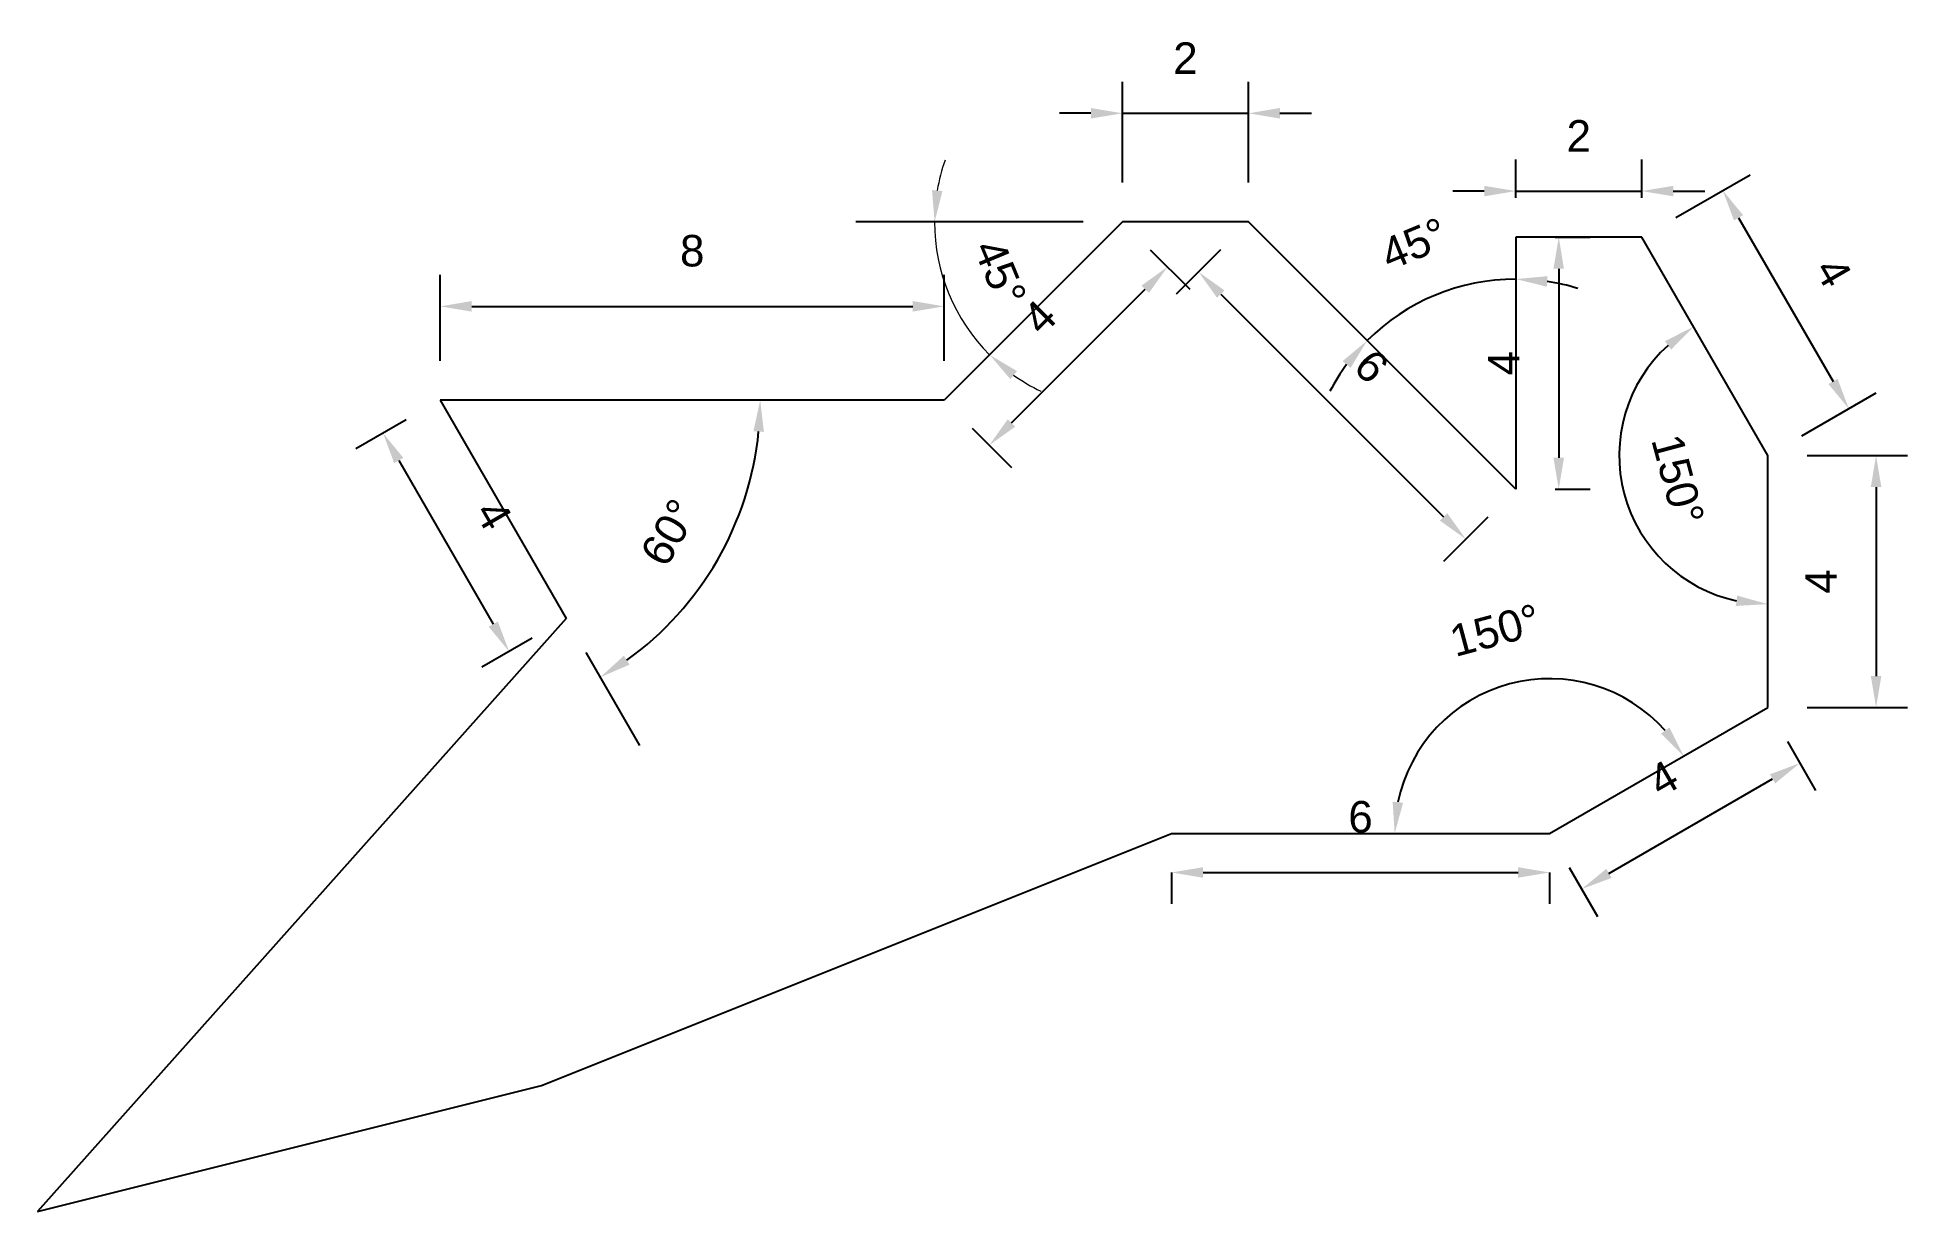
# Model space of a CAD drawing. Header units: millimetres. Extents: x 1 to 30.7, y 1 to 19.6.
import ezdxf

# ---------------------------------------------------------------- set-up
doc = ezdxf.new("R2010")
doc.units = ezdxf.units.MM
doc.layers.add('_u', color=7, linetype='Continuous')
doc.styles.get("Standard").update_dxf_attribs({"font": 'arial.ttf'})
doc.dimstyles.new('ISO-25', dxfattribs={"dimtxt": 2.5, "dimasz": 2.5, "dimexe": 1.25, "dimexo": 0.625, "dimtad": 1, "dimtxsty": 'Standard', "dimcen": 2.5, "dimadec": 0, "dimazin": 0, "dimtfac": 1, "dimtmove": 0, "dimatfit": 3, "dimfxl": 1, "dimarcsym": 0})

# ---------------------------------------------------------------- blocks, each defined once
blk = doc.blocks.new('*D3')
at = {"color": 0, "lineweight": -2, "transparency": 16777216}
for p, q in [((28.777, 8.459), (29.223, 7.685)), ((25.942, 6.368), (28.54, 7.868)), ((25.312, 6.459), (25.759, 5.685))]:
    blk.add_line(p, q, dxfattribs=at)
at = {"color": 0, "transparency": 16777216}
for points in [[(28.499, 7.94), (28.582, 7.796), (28.973, 8.118)], [(25.901, 6.44), (25.984, 6.296), (25.509, 6.118)]]:
    blk.add_solid(points, dxfattribs=at)
at = {"layer": 'Defpoints', "color": 0, "transparency": 16777216}
for p in [(28.464, 9), (28.973, 8.118), (25, 7)]:
    blk.add_point(p, dxfattribs=at)
at = {"color": 0, "transparency": 16777216, "insert": (26.804, 7.876), "char_height": 2.5, "attachment_point": 5, "rotation": 30}
blk.add_mtext('{\\H0.2x;4}', dxfattribs=at)
blk = doc.blocks.new('*D5')
at = {"layer": '_u', "color": 0, "lineweight": -2, "transparency": 16777216}
for p, q in [((19, 6.382), (19, 5.882)), ((25, 6.382), (25, 5.882))]:
    blk.add_line(p, q, dxfattribs=at)
at = {"layer": '_u', "color": 0, "linetype": 'Continuous', "lineweight": -2, "transparency": 16777216}
blk.add_line((19.5, 6.382), (24.5, 6.382), dxfattribs=at)
at = {"layer": '_u', "color": 0, "transparency": 16777216}
for points in [[(19.5, 6.466), (19.5, 6.299), (19, 6.382)], [(24.5, 6.466), (24.5, 6.299), (25, 6.382)]]:
    blk.add_solid(points, dxfattribs=at)
at = {"layer": 'Defpoints', "color": 0, "transparency": 16777216}
for p in [(19, 7), (25, 7), (25, 6.382)]:
    blk.add_point(p, dxfattribs=at)
at = {"layer": '_u', "color": 0, "transparency": 16777216, "insert": (22, 7.263), "char_height": 0.5, "attachment_point": 5}
blk.add_mtext('6', dxfattribs=at)
blk = doc.blocks.new('*D6')
at = {"layer": '_u', "color": 0, "lineweight": -2, "transparency": 16777216}
blk.add_arc((25, 7), 2.458, 41.6747, 168.3253, dxfattribs=at)
at = {"layer": '_u', "color": 0, "transparency": 16777216}
for points in [[(26.904, 8.683), (26.768, 8.586), (27.129, 8.229)], [(22.676, 7.489), (22.51, 7.506), (22.542, 7)]]:
    blk.add_solid(points, dxfattribs=at)
at = {"layer": 'Defpoints', "color": 0, "transparency": 16777216}
for p in [(25.427, 9.421), (28.464, 9), (19, 7), (25, 7), (25, 7)]:
    blk.add_point(p, dxfattribs=at)
at = {"layer": '_u', "color": 0, "transparency": 16777216, "insert": (24.136, 10.225), "char_height": 0.5, "attachment_point": 5, "rotation": 15}
blk.add_mtext('150°', dxfattribs=at)
blk = doc.blocks.new('*D7')
at = {"layer": '_u', "color": 0, "lineweight": -2, "transparency": 16777216}
blk.add_arc((28.464, 13), 2.359, 132.1692, 257.8308, dxfattribs=at)
at = {"layer": '_u', "color": 0, "transparency": 16777216}
for points in [[(26.832, 14.815), (26.93, 14.681), (27.285, 15.043)], [(27.976, 10.777), (27.958, 10.612), (28.464, 10.641)]]:
    blk.add_solid(points, dxfattribs=at)
at = {"layer": 'Defpoints', "color": 0, "transparency": 16777216}
for p in [(26.464, 16.464), (26.141, 13.41), (28.464, 13), (28.464, 13), (28.464, 9)]:
    blk.add_point(p, dxfattribs=at)
at = {"layer": '_u', "color": 0, "transparency": 16777216, "insert": (27.036, 12.617), "char_height": 0.5, "attachment_point": 5, "rotation": 285}
blk.add_mtext('150°', dxfattribs=at)
blk = doc.blocks.new('*D8')
at = {"layer": '_u', "color": 0, "lineweight": -2, "transparency": 16777216}
for start, end in [(90, 135), (72.8099, 81.4049), (143.5951, 152.1901)]:
    blk.add_arc((24.464, 12.464), 3.336, start, end, dxfattribs=at)
at = {"layer": '_u', "color": 0, "transparency": 16777216}
for points in [[(24.956, 15.68), (24.969, 15.846), (24.464, 15.8)], [(21.716, 14.498), (21.842, 14.39), (22.105, 14.823)]]:
    blk.add_solid(points, dxfattribs=at)
at = {"layer": 'Defpoints', "color": 0, "transparency": 16777216}
for p in [(20.221, 16.707), (24.464, 16.464), (23.601, 15.687), (24.464, 12.464), (24.464, 12.464)]:
    blk.add_point(p, dxfattribs=at)
at = {"layer": '_u', "color": 0, "transparency": 16777216, "insert": (22.851, 16.359), "char_height": 0.5, "attachment_point": 5, "rotation": 22.5}
blk.add_mtext('45°', dxfattribs=at)
blk = doc.blocks.new('*D9')
at = {"layer": '_u', "color": 0, "lineweight": -2, "transparency": 16777216}
blk.add_line((17.596, 16.707), (13.99, 16.707), dxfattribs=at)
at = {"layer": '_u', "color": 0, "lineweight": 5, "transparency": 16777216}
for start, end in [(160.7624, 170.3812), (180, 225), (234.6188, 244.2376)]:
    blk.add_arc((18.221, 16.707), 2.982, start, end, dxfattribs=at)
at = {"layer": '_u', "color": 0, "transparency": 16777216}
for points in [[(15.365, 17.198), (15.199, 17.212), (15.24, 16.707)], [(16.441, 14.212), (16.549, 14.339), (16.113, 14.598)]]:
    blk.add_solid(points, dxfattribs=at)
at = {"layer": 'Defpoints', "color": 0, "transparency": 16777216}
for p in [(18.221, 16.707), (18.221, 16.707), (20.221, 16.707), (15.341, 15.935), (15.393, 13.878)]:
    blk.add_point(p, dxfattribs=at)
at = {"layer": '_u', "color": 0, "transparency": 16777216, "insert": (16.279, 15.902), "char_height": 0.5, "attachment_point": 5, "rotation": 292.5}
blk.add_mtext('45°', dxfattribs=at)
blk = doc.blocks.new('*D10')
at = {"layer": '_u', "color": 0, "lineweight": -2, "transparency": 16777216}
blk.add_line((9.706, 9.873), (10.558, 8.397), dxfattribs=at)
blk.add_arc((7.393, 13.878), 5.079, 305.6426, 354.3574, dxfattribs=at)
at = {"layer": '_u', "color": 0, "transparency": 16777216}
for points in [[(12.364, 13.383), (12.531, 13.375), (12.472, 13.878)], [(10.398, 9.681), (10.308, 9.821), (9.933, 9.48)]]:
    blk.add_solid(points, dxfattribs=at)
at = {"layer": 'Defpoints', "color": 0, "transparency": 16777216}
for p in [(7.393, 13.878), (7.393, 13.878), (15.393, 13.878), (9.393, 10.414), (11.284, 10.614)]:
    blk.add_point(p, dxfattribs=at)
at = {"layer": '_u', "color": 0, "transparency": 16777216, "insert": (11.029, 11.779), "char_height": 0.5, "attachment_point": 5, "rotation": 60}
blk.add_mtext('60°', dxfattribs=at)
blk = doc.blocks.new('*D11')
at = {"layer": '_u', "color": 0, "lineweight": -2, "transparency": 16777216}
for p, q in [((6.852, 13.566), (6.053, 13.104)), ((6.736, 12.921), (8.236, 10.323)), ((8.852, 10.102), (8.053, 9.64))]:
    blk.add_line(p, q, dxfattribs=at)
at = {"layer": '_u', "color": 0, "transparency": 16777216}
for points in [[(6.808, 12.963), (6.663, 12.88), (6.486, 13.354)], [(8.308, 10.365), (8.163, 10.282), (8.486, 9.89)]]:
    blk.add_solid(points, dxfattribs=at)
at = {"layer": 'Defpoints', "color": 0, "transparency": 16777216}
for p in [(7.393, 13.878), (9.393, 10.414), (8.486, 9.89)]:
    blk.add_point(p, dxfattribs=at)
at = {"layer": '_u', "color": 0, "transparency": 16777216, "insert": (8.243, 12.06), "char_height": 0.5, "attachment_point": 5, "rotation": 300}
blk.add_mtext('4', dxfattribs=at)
blk = doc.blocks.new('*D12')
at = {"layer": '_u', "color": 0, "lineweight": -2, "transparency": 16777216}
for p, q in [((7.393, 14.503), (7.393, 15.867)), ((15.393, 14.503), (15.393, 15.867)), ((7.893, 15.367), (14.893, 15.367))]:
    blk.add_line(p, q, dxfattribs=at)
at = {"layer": '_u', "color": 0, "transparency": 16777216}
for points in [[(7.893, 15.451), (7.893, 15.284), (7.393, 15.367)], [(14.893, 15.451), (14.893, 15.284), (15.393, 15.367)]]:
    blk.add_solid(points, dxfattribs=at)
at = {"layer": 'Defpoints', "color": 0, "transparency": 16777216}
for p in [(15.393, 15.367), (7.393, 13.878), (15.393, 13.878)]:
    blk.add_point(p, dxfattribs=at)
at = {"layer": '_u', "color": 0, "transparency": 16777216, "insert": (11.393, 16.247), "char_height": 0.5, "attachment_point": 5}
blk.add_mtext('8', dxfattribs=at)
blk = doc.blocks.new('*D13')
at = {"layer": '_u', "color": 0, "lineweight": -2, "transparency": 16777216}
for p, q in [((18.663, 16.265), (19.29, 15.638)), ((16.461, 13.517), (18.583, 15.638)), ((15.835, 13.436), (16.461, 12.81))]:
    blk.add_line(p, q, dxfattribs=at)
at = {"layer": '_u', "color": 0, "transparency": 16777216}
for points in [[(18.524, 15.697), (18.642, 15.58), (18.936, 15.992)], [(16.402, 13.576), (16.52, 13.458), (16.108, 13.164)]]:
    blk.add_solid(points, dxfattribs=at)
at = {"layer": 'Defpoints', "color": 0, "transparency": 16777216}
for p in [(18.221, 16.707), (18.936, 15.992), (15.393, 13.878)]:
    blk.add_point(p, dxfattribs=at)
at = {"layer": '_u', "color": 0, "transparency": 16777216, "insert": (16.903, 15.196), "char_height": 0.5, "attachment_point": 5, "rotation": 45}
blk.add_mtext('4', dxfattribs=at)
blk = doc.blocks.new('*D14')
at = {"layer": '_u', "color": 0, "lineweight": -2, "transparency": 16777216}
for p, q in [((18.221, 17.332), (18.221, 18.931)), ((20.221, 17.332), (20.221, 18.931)), ((17.721, 18.431), (17.221, 18.431)), ((18.221, 18.431), (20.221, 18.431)), ((20.721, 18.431), (21.221, 18.431))]:
    blk.add_line(p, q, dxfattribs=at)
at = {"layer": '_u', "color": 0, "transparency": 16777216}
for points in [[(17.721, 18.515), (17.721, 18.348), (18.221, 18.431)], [(20.721, 18.515), (20.721, 18.348), (20.221, 18.431)]]:
    blk.add_solid(points, dxfattribs=at)
at = {"layer": 'Defpoints', "color": 0, "transparency": 16777216}
for p in [(20.221, 18.431), (18.221, 16.707), (20.221, 16.707)]:
    blk.add_point(p, dxfattribs=at)
at = {"layer": '_u', "color": 0, "transparency": 16777216, "insert": (19.221, 19.307), "char_height": 0.5, "attachment_point": 5}
blk.add_mtext('2', dxfattribs=at)
blk = doc.blocks.new('*D15')
at = {"layer": '_u', "color": 0, "lineweight": -2, "transparency": 16777216}
for p, q in [((19.78, 16.265), (19.075, 15.561)), ((19.782, 15.561), (23.318, 12.025)), ((24.022, 12.022), (23.318, 11.318))]:
    blk.add_line(p, q, dxfattribs=at)
at = {"layer": '_u', "color": 0, "transparency": 16777216}
for points in [[(19.841, 15.62), (19.724, 15.502), (19.429, 15.914)], [(23.377, 12.084), (23.259, 11.966), (23.672, 11.672)]]:
    blk.add_solid(points, dxfattribs=at)
at = {"layer": 'Defpoints', "color": 0, "transparency": 16777216}
for p in [(20.221, 16.707), (24.464, 12.464), (23.672, 11.672)]:
    blk.add_point(p, dxfattribs=at)
at = {"layer": '_u', "color": 0, "transparency": 16777216, "insert": (22.173, 14.415), "char_height": 0.5, "attachment_point": 5, "rotation": 315}
blk.add_mtext('6', dxfattribs=at)
blk = doc.blocks.new('*D16')
at = {"layer": '_u', "color": 0, "lineweight": -2, "transparency": 16777216}
for p, q in [((25.089, 16.464), (25.646, 16.464)), ((25.146, 15.964), (25.146, 12.964)), ((25.089, 12.464), (25.646, 12.464))]:
    blk.add_line(p, q, dxfattribs=at)
at = {"layer": '_u', "color": 0, "transparency": 16777216}
for points in [[(25.062, 15.964), (25.229, 15.964), (25.146, 16.464)], [(25.062, 12.964), (25.229, 12.964), (25.146, 12.464)]]:
    blk.add_solid(points, dxfattribs=at)
at = {"layer": 'Defpoints', "color": 0, "transparency": 16777216}
for p in [(24.464, 16.464), (24.464, 12.464), (25.146, 12.464)]:
    blk.add_point(p, dxfattribs=at)
at = {"layer": '_u', "color": 0, "transparency": 16777216, "insert": (24.271, 14.464), "char_height": 0.5, "attachment_point": 5, "rotation": 90}
blk.add_mtext('4', dxfattribs=at)
blk = doc.blocks.new('*D17')
at = {"layer": '_u', "color": 0, "lineweight": -2, "transparency": 16777216}
for p, q in [((24.464, 17.089), (24.464, 17.697)), ((26.464, 17.089), (26.464, 17.697)), ((23.964, 17.197), (23.464, 17.197)), ((24.464, 17.197), (26.464, 17.197)), ((26.964, 17.197), (27.464, 17.197))]:
    blk.add_line(p, q, dxfattribs=at)
at = {"layer": '_u', "color": 0, "transparency": 16777216}
for points in [[(23.964, 17.28), (23.964, 17.113), (24.464, 17.197)], [(26.964, 17.28), (26.964, 17.113), (26.464, 17.197)]]:
    blk.add_solid(points, dxfattribs=at)
at = {"layer": 'Defpoints', "color": 0, "transparency": 16777216}
for p in [(26.464, 17.197), (24.464, 16.464), (26.464, 16.464)]:
    blk.add_point(p, dxfattribs=at)
at = {"layer": '_u', "color": 0, "transparency": 16777216, "insert": (25.464, 18.073), "char_height": 0.5, "attachment_point": 5}
blk.add_mtext('2', dxfattribs=at)
blk = doc.blocks.new('*D18')
at = {"layer": '_u', "color": 0, "lineweight": -2, "transparency": 16777216}
for p, q in [((27.005, 16.777), (28.183, 17.456)), ((28, 16.773), (29.5, 14.175)), ((29.005, 13.312), (30.183, 13.992))]:
    blk.add_line(p, q, dxfattribs=at)
at = {"layer": '_u', "color": 0, "transparency": 16777216}
for points in [[(28.072, 16.815), (27.927, 16.732), (27.75, 17.206)], [(29.572, 14.217), (29.427, 14.134), (29.75, 13.742)]]:
    blk.add_solid(points, dxfattribs=at)
at = {"layer": 'Defpoints', "color": 0, "transparency": 16777216}
for p in [(26.464, 16.464), (29.75, 13.742), (28.464, 13)]:
    blk.add_point(p, dxfattribs=at)
at = {"layer": '_u', "color": 0, "transparency": 16777216, "insert": (29.507, 15.912), "char_height": 0.5, "attachment_point": 5, "rotation": 300}
blk.add_mtext('4', dxfattribs=at)
blk = doc.blocks.new('*D19')
at = {"layer": '_u', "color": 0, "lineweight": -2, "transparency": 16777216}
for p, q in [((29.089, 13), (30.683, 13)), ((30.183, 12.5), (30.183, 9.5)), ((29.089, 9), (30.683, 9))]:
    blk.add_line(p, q, dxfattribs=at)
at = {"layer": '_u', "color": 0, "transparency": 16777216}
for points in [[(30.099, 12.5), (30.266, 12.5), (30.183, 13)], [(30.099, 9.5), (30.266, 9.5), (30.183, 9)]]:
    blk.add_solid(points, dxfattribs=at)
at = {"layer": 'Defpoints', "color": 0, "transparency": 16777216}
for p in [(28.464, 13), (28.464, 9), (30.183, 9)]:
    blk.add_point(p, dxfattribs=at)
at = {"layer": '_u', "color": 0, "transparency": 16777216, "insert": (29.308, 11), "char_height": 0.5, "attachment_point": 5, "rotation": 90}
blk.add_mtext('4', dxfattribs=at)

msp = doc.modelspace()

# ---------------------------------------------------------------- linework, layer by layer
for p, q in [((18.221, 16.707), (15.393, 13.878)), ((20.221, 16.707), (18.221, 16.707)), ((24.464, 12.464), (20.221, 16.707)), ((26.464, 16.464), (24.464, 16.464)), ((24.464, 16.464), (24.464, 12.464)), ((28.464, 13), (26.464, 16.464)), ((15.393, 13.878), (7.393, 13.878)), ((7.393, 13.878), (9.393, 10.414)), ((28.464, 9), (28.464, 13)), ((9.393, 10.414), (1, 1)), ((25, 7), (28.464, 9)), ((9, 3), (19, 7)), ((19, 7), (25, 7)), ((1, 1), (9, 3))]:
    msp.add_line(p, q)

# ---------------------------------------------------------------- dimensions: what is measured, and where the dimension line sits
dim = msp.add_aligned_dim(p1=(25, 7), p2=(28.464, 9), distance=-1.018, text='{\\H0.2x;<>}', dimstyle='ISO-25', override={"dimtxt": 2.5, "dimasz": 0.5, "dimexe": 0.5})
dim.commit()
dim.dimension.update_dxf_attribs({"geometry": '*D3', "text_midpoint": (26.804, 7.876)})
at = {"layer": '_u'}
for p1, p2, distance, override, picture, middle in [((18.221, 16.707), (20.221, 16.707), 1.725, {"dimtxt": 0.5, "dimasz": 0.5, "dimexe": 0.5}, '*D14', (19.221, 19.307)), ((24.464, 16.464), (26.464, 16.464), 0.733, {"dimtxt": 0.5, "dimasz": 0.5, "dimexe": 0.5}, '*D17', (25.464, 18.073)), ((26.464, 16.464), (28.464, 13), 1.484, {"dimtxt": 0.5, "dimasz": 0.5, "dimexe": 0.5}, '*D18', (29.507, 15.912)), ((15.393, 13.878), (18.221, 16.707), -1.011, {"dimtxt": 0.5, "dimasz": 0.5, "dimexe": 0.5}, '*D13', (16.903, 15.196)), ((20.221, 16.707), (24.464, 12.464), -1.121, {"dimtxt": 0.5, "dimasz": 0.5, "dimexe": 0.5}, '*D15', (22.173, 14.415)), ((7.393, 13.878), (15.393, 13.878), 1.489, {"dimtxt": 0.5, "dimasz": 0.5, "dimexe": 0.5}, '*D12', (11.393, 16.247)), ((24.464, 16.464), (24.464, 12.464), 0.682, {"dimtxt": 0.5, "dimasz": 0.5, "dimexe": 0.5}, '*D16', (24.271, 14.464)), ((7.393, 13.878), (9.393, 10.414), -1.048, {"dimtxt": 0.5, "dimasz": 0.5, "dimexe": 0.5}, '*D11', (8.243, 12.06)), ((28.464, 13), (28.464, 9), 1.719, {"dimtxt": 0.5, "dimasz": 0.5, "dimexe": 0.5}, '*D19', (29.308, 11)), ((19, 7), (25, 7), -0.618, {"dimtxt": 0.5, "dimasz": 0.5, "dimexe": 0.5, "dimse2": 0, "dimfxlon": 1}, '*D5', (22, 7.263))]:
    dim = msp.add_aligned_dim(p1=p1, p2=p2, distance=distance, dimstyle='ISO-25', override=override, dxfattribs=at)
    dim.commit()
    dim.dimension.update_dxf_attribs({"geometry": picture, "text_midpoint": middle})
for base, line1, line2, override, picture, middle in [((15.341, 15.935), ((20.221, 16.707), (18.221, 16.707)), ((18.221, 16.707), (15.393, 13.878)), {"dimtxt": 0.5, "dimasz": 0.5, "dimlwd": 5}, '*D9', (16.279, 15.902)), ((23.601, 15.687), ((24.464, 12.464), (20.221, 16.707)), ((24.464, 16.464), (24.464, 12.464)), {"dimtxt": 0.5, "dimasz": 0.5}, '*D8', (22.851, 16.359)), ((26.141, 13.41), ((28.464, 9), (28.464, 13)), ((28.464, 13), (26.464, 16.464)), {"dimtxt": 0.5, "dimasz": 0.5}, '*D7', (27.036, 12.617)), ((11.284, 10.614), ((7.393, 13.878), (9.393, 10.414)), ((15.393, 13.878), (7.393, 13.878)), {"dimtxt": 0.5, "dimasz": 0.5}, '*D10', (11.029, 11.779)), ((25.427, 9.421), ((25, 7), (28.464, 9)), ((19, 7), (25, 7)), {"dimtxt": 0.5, "dimasz": 0.5}, '*D6', (24.136, 10.225))]:
    dim = msp.add_angular_dim_2l(base=base, line1=line1, line2=line2, dimstyle='ISO-25', override=override, dxfattribs=at)
    dim.commit()
    dim.dimension.update_dxf_attribs({"geometry": picture, "text_midpoint": middle})

doc.saveas('drawing.dxf')
